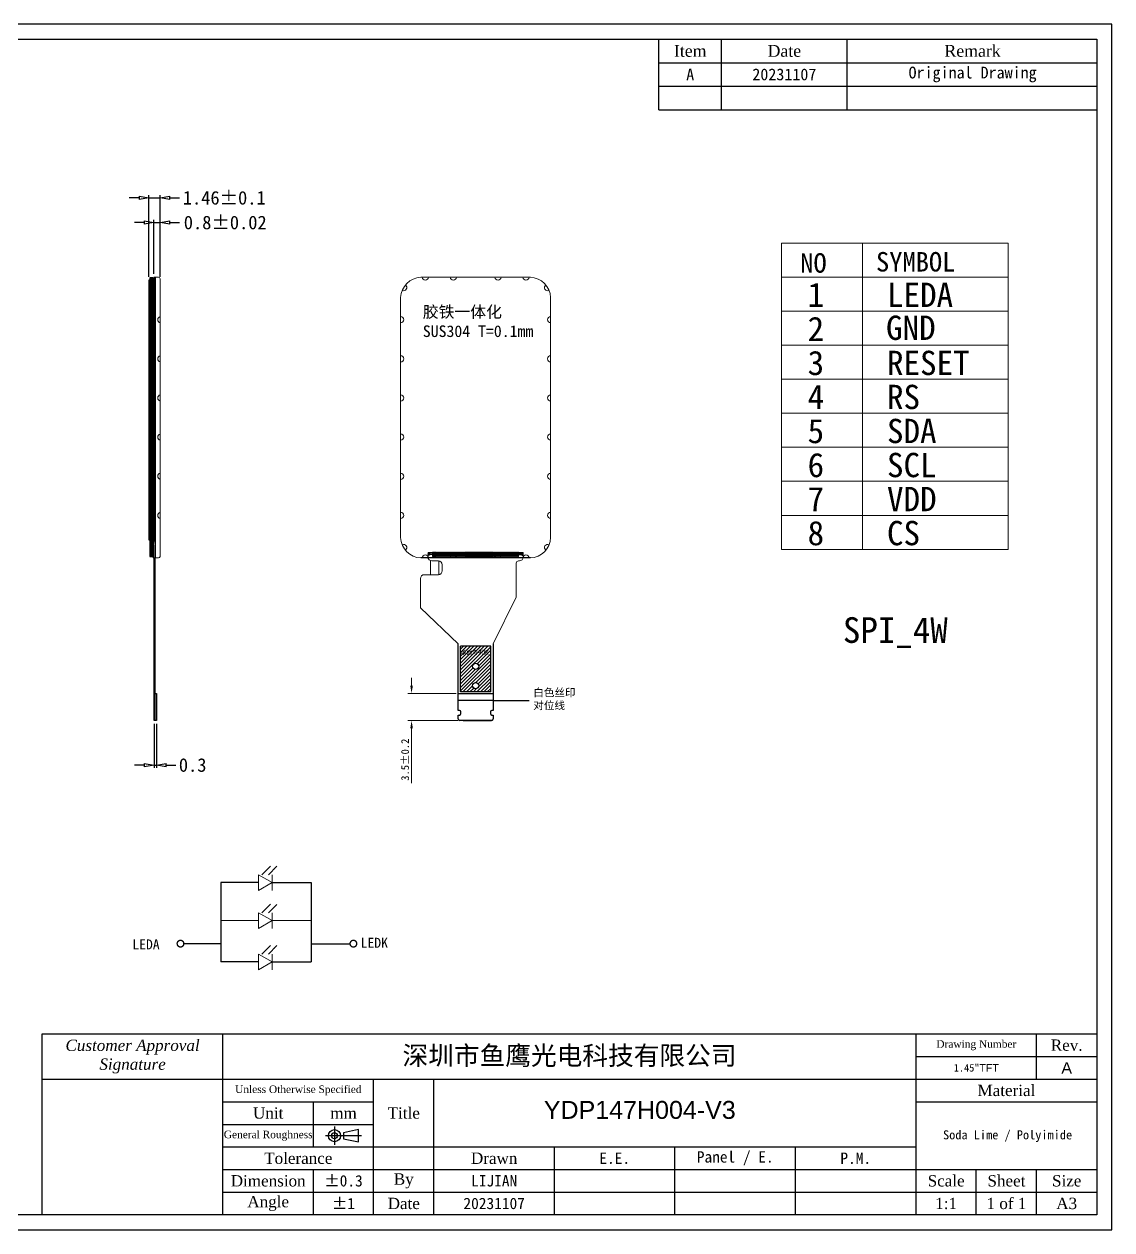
# Model space of a CAD drawing. Header units: millimetres. Extents: x 964 to 1529, y -57 to 99.
# Drawn here: x 1388 to 1528.6, y -57.2 to 98.6 of the extents above; entities that cross this region are included whole.
import ezdxf
from ezdxf.lldxf.tags import DXFTag

# ---------------------------------------------------------------- set-up
doc = ezdxf.new("R2010")
doc.units = ezdxf.units.MM
for name, color, linetype in [('BL', 2, 'Continuous'), ('DIM', 3, 'Continuous'), ('Dimension', 7, 'Continuous'), ('FPC', 30, 'Continuous'), ('Frame', 7, 'Continuous'), ('ITO', 3, 'Continuous'), ('LAYOUT.drawing', 1, 'Continuous'), ('lcd', 4, 'Continuous'), ('边框', 7, 'Continuous')]:
    doc.layers.add(name, color=color, linetype=linetype)
for name, color, linetype, lineweight in [('BLU', 2, 'Continuous', 5), ('CEN', 1, 'CENTER', 15), ('Title block', 7, 'Continuous', 9)]:
    doc.layers.add(name, color=color, linetype=linetype, lineweight=lineweight)
doc.styles.add('RD', font='', dxfattribs={"width": 0.8, "height": 1.8})
doc.styles.get("Standard").update_dxf_attribs({"font": 'SimSun.ttf'})
doc.styles.add('宋体', font='SimSun.ttf')
doc.styles.add('样式 4', font='SimSun.ttf')
doc.styles.get('RD').set_extended_font_data('PMingLiU')
tags = doc.linetypes.add('CENTER', pattern=[2, 1.25, -0.25, 0.25, -0.25]).pattern_tags.tags
tags[10:11] = [DXFTag(74, 4), DXFTag(75, 0), DXFTag(340, '0'), DXFTag(46, 0.0), DXFTag(50, 0.0), DXFTag(44, 0.0), DXFTag(45, 0.0)]
tags[8:9] = [DXFTag(74, 4), DXFTag(75, 0), DXFTag(340, '0'), DXFTag(46, 0.0), DXFTag(50, 0.0), DXFTag(44, 0.0), DXFTag(45, 0.0)]
tags[6:7] = [DXFTag(74, 4), DXFTag(75, 0), DXFTag(340, '0'), DXFTag(46, 0.0), DXFTag(50, 0.0), DXFTag(44, 0.0), DXFTag(45, 0.0)]
tags[4:5] = [DXFTag(74, 4), DXFTag(75, 0), DXFTag(340, '0'), DXFTag(46, 0.0), DXFTag(50, 0.0), DXFTag(44, 0.0), DXFTag(45, 0.0)]
doc.dimstyles.new('1206', dxfattribs={"dimtxt": 2.5, "dimasz": 1.8, "dimexe": 0.5, "dimexo": 0.625, "dimtad": 0, "dimzin": 9, "dimdsep": 46, "dimtxsty": 'Standard', "dimcen": 2.5, "dimazin": 0, "dimtfac": 1, "dimtmove": 0, "dimatfit": 3, "dimfxl": 1, "dimtolj": 1, "dimarcsym": 0})
doc.dimstyles.new('SH', dxfattribs={"dimscale": 1.4, "dimtxt": 2.5, "dimasz": 2.5, "dimexe": 1.25, "dimexo": 0.625, "dimtad": 0, "dimdec": 1, "dimzin": 0, "dimdsep": 46, "dimtxsty": 'RD', "dimcen": 2.5, "dimadec": 0, "dimazin": 0, "dimtfac": 0.6, "dimtdec": 4, "dimtmove": 0, "dimatfit": 3, "dimfxl": 1, "dimtolj": 1, "dimarcsym": 0})
doc.dimstyles.new('标准', dxfattribs={"dimtxt": 1.8, "dimasz": 1.5, "dimexe": 0.5, "dimexo": 0.4, "dimgap": 0.1, "dimtad": 1, "dimzin": 1, "dimdsep": 46, "dimtxsty": '宋体', "dimblk": 'CLOSEDBLANK', "dimcen": 0.09, "dimclrd": 96, "dimclre": 96, "dimclrt": 3, "dimadec": 0, "dimazin": 0, "dimtfac": 1, "dimtofl": 0, "dimtmove": 0, "dimatfit": 1, "dimldrblk": 'CLOSEDBLANK', "dimfxl": 1, "dimtolj": 1, "dimlwd": 0, "dimlwe": 0, "dimarcsym": 0})

# ---------------------------------------------------------------- blocks, each defined once
blk = doc.blocks.new('_ClosedBlank')
at = {"color": 0, "linetype": 'ByBlock', "lineweight": -2}
for p, q in [((-1, 0.17), (0, 0)), ((-1, 0.17), (-1, -0.17)), ((0, 0), (-1, -0.17))]:
    blk.add_line(p, q, dxfattribs=at)
blk = doc.blocks.new('*D85')
at = {"layer": 'Defpoints', "color": 0, "ltscale": 3, "transparency": 16777216}
for p in [(1405.56, 72.93), (1404.76, 65.88), (1405.56, 65.68)]:
    blk.add_point(p, dxfattribs=at)
at = {"layer": 'DIM', "lineweight": -2, "ltscale": 3, "transparency": 16777216}
for p, q in [((1404.76, 66.32), (1404.76, 73.28)), ((1405.56, 66.12), (1405.56, 73.28)), ((1403.5, 72.93), (1402.24, 72.93)), ((1404.76, 72.93), (1405.56, 72.93)), ((1406.82, 72.93), (1408.08, 72.93))]:
    blk.add_line(p, q, dxfattribs=at)
at = {"layer": 'DIM', "lineweight": -2, "ltscale": 3, "transparency": 16777216, "xscale": 1.26, "yscale": 1.26, "zscale": 1.26}
blk.add_blockref('_ClosedBlank', (1404.76, 72.93), dxfattribs=at)
at = {"layer": 'DIM', "lineweight": -2, "ltscale": 3, "transparency": 16777216, "xscale": 1.26, "yscale": 1.26, "zscale": 1.26, "rotation": 180}
blk.add_blockref('_ClosedBlank', (1405.56, 72.93), dxfattribs=at)
at = {"layer": 'DIM', "ltscale": 3, "transparency": 16777216, "insert": (1413.98, 72.93), "char_height": 1.75, "attachment_point": 5}
blk.add_mtext('\\A1;0.8%%p0.02', dxfattribs=at)
blk = doc.blocks.new('*D91')
at = {"layer": 'Defpoints', "color": 0, "ltscale": 3, "transparency": 16777216}
for p in [(1404.78, 8.6), (1405.08, 8.6), (1405.08, 2.84)]:
    blk.add_point(p, dxfattribs=at)
at = {"layer": 'DIM', "lineweight": -2, "ltscale": 3, "transparency": 16777216}
for p, q in [((1404.78, 8.16), (1404.78, 2.49)), ((1405.08, 8.16), (1405.08, 2.49)), ((1403.52, 2.84), (1402.26, 2.84)), ((1404.78, 2.84), (1405.08, 2.84)), ((1406.34, 2.84), (1407.6, 2.84))]:
    blk.add_line(p, q, dxfattribs=at)
at = {"layer": 'DIM', "lineweight": -2, "ltscale": 3, "transparency": 16777216, "xscale": 1.26, "yscale": 1.26, "zscale": 1.26}
blk.add_blockref('_ClosedBlank', (1404.78, 2.84), dxfattribs=at)
at = {"layer": 'DIM', "lineweight": -2, "ltscale": 3, "transparency": 16777216, "xscale": 1.26, "yscale": 1.26, "zscale": 1.26, "rotation": 180}
blk.add_blockref('_ClosedBlank', (1405.08, 2.84), dxfattribs=at)
at = {"layer": 'DIM', "ltscale": 3, "transparency": 16777216, "insert": (1409.77, 2.84), "char_height": 1.75, "attachment_point": 5}
blk.add_mtext('\\A1;0.3', dxfattribs=at)
blk = doc.blocks.new('*D92')
at = {"layer": 'Defpoints', "color": 0, "ltscale": 3, "transparency": 16777216}
for p in [(1405.56, 76.12), (1404.1, 65.48), (1405.56, 65.48)]:
    blk.add_point(p, dxfattribs=at)
at = {"layer": 'DIM', "lineweight": -2, "ltscale": 3, "transparency": 16777216}
for p, q in [((1404.1, 65.92), (1404.1, 76.47)), ((1405.56, 65.92), (1405.56, 76.47)), ((1402.84, 76.12), (1401.58, 76.12)), ((1404.1, 76.12), (1405.56, 76.12)), ((1406.82, 76.12), (1408.08, 76.12))]:
    blk.add_line(p, q, dxfattribs=at)
at = {"layer": 'DIM', "lineweight": -2, "ltscale": 3, "transparency": 16777216, "xscale": 1.26, "yscale": 1.26, "zscale": 1.26}
blk.add_blockref('_ClosedBlank', (1404.1, 76.12), dxfattribs=at)
at = {"layer": 'DIM', "lineweight": -2, "ltscale": 3, "transparency": 16777216, "xscale": 1.26, "yscale": 1.26, "zscale": 1.26, "rotation": 180}
blk.add_blockref('_ClosedBlank', (1405.56, 76.12), dxfattribs=at)
at = {"layer": 'DIM', "ltscale": 3, "transparency": 16777216, "insert": (1413.85, 76.12), "char_height": 1.75, "attachment_point": 5}
blk.add_mtext('\\A1;1.46%%P0.1', dxfattribs=at)
blk = doc.blocks.new('*D100')
at = {"color": 7, "lineweight": 0, "transparency": 16777216}
for p, q in [((1438.06, 13.1), (1438.06, 14.1)), ((1443.84, 12.1), (1437.56, 12.1)), ((1444.04, 8.6), (1437.56, 8.6)), ((1438.06, 7.6), (1438.06, 0.49))]:
    blk.add_line(p, q, dxfattribs=at)
at = {"color": 7, "transparency": 16777216}
for points in [[(1437.9, 13.1), (1438.23, 13.1), (1438.06, 12.1)], [(1437.9, 7.6), (1438.23, 7.6), (1438.06, 8.6)]]:
    blk.add_solid(points, dxfattribs=at)
at = {"layer": 'Defpoints', "color": 0, "transparency": 16777216}
for p in [(1444.24, 12.1), (1438.06, 8.6), (1444.44, 8.6)]:
    blk.add_point(p, dxfattribs=at)
at = {"color": 7, "transparency": 16777216, "insert": (1437.23, 3.54), "char_height": 1, "attachment_point": 5, "rotation": 90, "style": '宋体'}
blk.add_mtext('\\A1;3.5%%P0.2', dxfattribs=at)

msp = doc.modelspace()

# ---------------------------------------------------------------- hatches: boundary and pattern name
h = msp.add_hatch()
h.set_pattern_fill('ANSI31', color=256, scale=0.1, style=0)
h.set_pattern_definition([(45, (1444.25752, 12.3024), (-0.224506, 0.224506), [])])
edge = h.paths.add_edge_path(flags=16)
edge.add_arc((1446.34425, 15.60236), 0.4, 0, 360)
edge = h.paths.add_edge_path(flags=16)
edge.add_arc((1446.34425, 13.10236), 0.4, 0, 360)
edge = h.paths.add_edge_path()
edge.add_line((1448.29424, 18.20019), (1444.39424, 18.20019))
edge.add_line((1444.39424, 12.30239), (1444.39424, 18.20019))
edge.add_line((1448.59425, 12.30239), (1444.39424, 12.30239))
edge.add_line((1448.29424, 12.30239), (1448.29424, 18.20019))
h.paths.add_polyline_path([(1444.25752, 16.89289), (1448.33502, 16.89289), (1448.33502, 17.92539), (1444.25752, 17.92539)], flags=9)

# ---------------------------------------------------------------- linework, layer by layer
at = {"color": 5, "linetype": 'Continuous'}
for p, q in [((1404.76245, 65.88436), (1404.76245, 31.81247)), ((1404.76245, 65.88436), (1404.82245, 65.88436)), ((1404.71208, 31.29762), (1404.76245, 31.81247)), ((1404.71245, 31.30236), (1404.71245, 29.60236)), ((1404.77245, 29.60236), (1404.71245, 29.60236))]:
    msp.add_line(p, q, dxfattribs=at)
at = {"linetype": 'Continuous'}
for p, q in [((1404.82245, 65.88436), (1404.82245, 31.8077)), ((1404.82245, 65.88436), (1404.97245, 65.88436)), ((1404.77245, 31.2952), (1404.82245, 31.8077)), ((1404.77245, 31.2952), (1404.77245, 29.60236)), ((1404.77245, 29.60236), (1404.97245, 29.60236))]:
    msp.add_line(p, q, dxfattribs=at)
at = {"color": 6, "linetype": 'Continuous'}
for p, q in [((1404.68245, 31.30236), (1404.73045, 31.80236)), ((1404.68245, 31.30236), (1404.68245, 29.60236)), ((1404.73045, 31.80236), (1404.76084, 31.80236)), ((1404.71245, 29.60236), (1404.68245, 29.60236))]:
    msp.add_line(p, q, dxfattribs=at)
for p, q in [((1404.7795, 8.60236), (1404.7795, 29.60236)), ((1404.9095, 8.60236), (1404.9095, 29.60236)), ((1448.59425, 11.20236), (1453.2406, 11.20236)), ((1444.44425, 9.50236), (1444.44425, 9.70236)), ((1405.0795, 8.60236), (1404.7795, 8.60236))]:
    msp.add_line(p, q)
at = {"color": 30}
for p, q in [((1448.29424, 18.20019), (1444.39424, 18.20019)), ((1444.44425, 9.50236), (1444.44425, 9.70236)), ((1448.24425, 9.70236), (1448.24425, 9.50236))]:
    msp.add_line(p, q, dxfattribs=at)
for points in [[(1404.23245, 65.48436), (1404.10245, 65.48436), (1404.10245, 31.93236), (1404.23245, 31.93236)], [(1404.23245, 29.80236), (1404.63245, 29.80236), (1404.63245, 65.78436), (1404.23245, 65.78436)], [(1404.23245, 31.63236), (1404.43245, 31.63236), (1404.43245, 65.78436), (1404.23245, 65.78436)], [(1404.43245, 65.78436), (1404.63245, 65.78436), (1404.63245, 29.80236), (1404.43245, 29.80236)], [(1404.76245, 65.48436), (1404.63245, 65.48436), (1404.63245, 31.93236), (1404.76245, 31.93236)], [(1404.9095, 12.10236), (1405.0795, 12.10236), (1405.0795, 8.60236), (1404.9095, 8.60236)]]:
    msp.add_lwpolyline(points, close=True)
at = {"linetype": 'Continuous'}
for points in [[(1440.85174, 30.30036), (1440.78674, 30.30036), (1440.78674, 29.80236), (1440.85174, 29.80236)], [(1440.98174, 30.30036), (1440.91674, 30.30036), (1440.91674, 29.80236), (1440.98174, 29.80236)], [(1441.11174, 30.30036), (1441.04674, 30.30036), (1441.04674, 29.80236), (1441.11174, 29.80236)], [(1441.24174, 30.30036), (1441.17674, 30.30036), (1441.17674, 29.80236), (1441.24174, 29.80236)], [(1441.37174, 30.30036), (1441.30674, 30.30036), (1441.30674, 29.80236), (1441.37174, 29.80236)], [(1441.50174, 30.30036), (1441.43674, 30.30036), (1441.43674, 29.80236), (1441.50174, 29.80236)], [(1441.63174, 30.30036), (1441.56674, 30.30036), (1441.56674, 29.80236), (1441.63174, 29.80236)], [(1441.76174, 30.30036), (1441.69674, 30.30036), (1441.69674, 29.80236), (1441.76174, 29.80236)], [(1441.89174, 30.30036), (1441.82674, 30.30036), (1441.82674, 29.80236), (1441.89174, 29.80236)], [(1442.02174, 30.30036), (1441.95674, 30.30036), (1441.95674, 29.80236), (1442.02174, 29.80236)], [(1442.15174, 30.30036), (1442.08674, 30.30036), (1442.08674, 29.80236), (1442.15174, 29.80236)], [(1442.28174, 30.30036), (1442.21674, 30.30036), (1442.21674, 29.80236), (1442.28174, 29.80236)], [(1442.41174, 30.30036), (1442.34674, 30.30036), (1442.34674, 29.80236), (1442.41174, 29.80236)], [(1442.54174, 30.30036), (1442.47674, 30.30036), (1442.47674, 29.80236), (1442.54174, 29.80236)], [(1442.67174, 30.30036), (1442.60674, 30.30036), (1442.60674, 29.80236), (1442.67174, 29.80236)], [(1442.80174, 30.30036), (1442.73674, 30.30036), (1442.73674, 29.80236), (1442.80174, 29.80236)], [(1442.93174, 30.30036), (1442.86674, 30.30036), (1442.86674, 29.80236), (1442.93174, 29.80236)], [(1443.06174, 30.30036), (1442.99674, 30.30036), (1442.99674, 29.80236), (1443.06174, 29.80236)], [(1443.19174, 30.30036), (1443.12674, 30.30036), (1443.12674, 29.80236), (1443.19174, 29.80236)], [(1443.32174, 30.30036), (1443.25674, 30.30036), (1443.25674, 29.80236), (1443.32174, 29.80236)], [(1443.45174, 30.30036), (1443.38674, 30.30036), (1443.38674, 29.80236), (1443.45174, 29.80236)], [(1443.58174, 30.30036), (1443.51674, 30.30036), (1443.51674, 29.80236), (1443.58174, 29.80236)], [(1443.71174, 30.30036), (1443.64674, 30.30036), (1443.64674, 29.80236), (1443.71174, 29.80236)], [(1443.84174, 30.30036), (1443.77674, 30.30036), (1443.77674, 29.80236), (1443.84174, 29.80236)], [(1443.97174, 30.30036), (1443.90674, 30.30036), (1443.90674, 29.80236), (1443.97174, 29.80236)], [(1444.10174, 30.30036), (1444.03674, 30.30036), (1444.03674, 29.80236), (1444.10174, 29.80236)], [(1444.23174, 30.30036), (1444.16674, 30.30036), (1444.16674, 29.80236), (1444.23174, 29.80236)], [(1444.36174, 30.30036), (1444.29674, 30.30036), (1444.29674, 29.80236), (1444.36174, 29.80236)], [(1444.49174, 30.30036), (1444.42674, 30.30036), (1444.42674, 29.80236), (1444.49174, 29.80236)], [(1444.62174, 30.30036), (1444.55674, 30.30036), (1444.55674, 29.80236), (1444.62174, 29.80236)], [(1444.75174, 30.30036), (1444.68674, 30.30036), (1444.68674, 29.80236), (1444.75174, 29.80236)], [(1444.88174, 30.30036), (1444.81674, 30.30036), (1444.81674, 29.80236), (1444.88174, 29.80236)], [(1445.01174, 30.30036), (1444.94674, 30.30036), (1444.94674, 29.80236), (1445.01174, 29.80236)], [(1445.14174, 30.30036), (1445.07674, 30.30036), (1445.07674, 29.80236), (1445.14174, 29.80236)], [(1445.27174, 30.30036), (1445.20674, 30.30036), (1445.20674, 29.80236), (1445.27174, 29.80236)], [(1445.40174, 30.30036), (1445.33674, 30.30036), (1445.33674, 29.80236), (1445.40174, 29.80236)], [(1445.53174, 30.30036), (1445.46674, 30.30036), (1445.46674, 29.80236), (1445.53174, 29.80236)], [(1445.66174, 30.30036), (1445.59674, 30.30036), (1445.59674, 29.80236), (1445.66174, 29.80236)], [(1445.79174, 30.30036), (1445.72674, 30.30036), (1445.72674, 29.80236), (1445.79174, 29.80236)], [(1445.92174, 30.30036), (1445.85674, 30.30036), (1445.85674, 29.80236), (1445.92174, 29.80236)], [(1446.05174, 30.30036), (1445.98674, 30.30036), (1445.98674, 29.80236), (1446.05174, 29.80236)], [(1446.18174, 30.30036), (1446.11674, 30.30036), (1446.11674, 29.80236), (1446.18174, 29.80236)], [(1446.31174, 30.30036), (1446.24674, 30.30036), (1446.24674, 29.80236), (1446.31174, 29.80236)], [(1446.44174, 30.30036), (1446.37674, 30.30036), (1446.37674, 29.80236), (1446.44174, 29.80236)], [(1446.57174, 30.30036), (1446.50674, 30.30036), (1446.50674, 29.80236), (1446.57174, 29.80236)], [(1446.70174, 30.30036), (1446.63674, 30.30036), (1446.63674, 29.80236), (1446.70174, 29.80236)], [(1446.83174, 30.30036), (1446.76674, 30.30036), (1446.76674, 29.80236), (1446.83174, 29.80236)], [(1446.96174, 30.30036), (1446.89674, 30.30036), (1446.89674, 29.80236), (1446.96174, 29.80236)], [(1447.09174, 30.30036), (1447.02674, 30.30036), (1447.02674, 29.80236), (1447.09174, 29.80236)], [(1447.22174, 30.30036), (1447.15674, 30.30036), (1447.15674, 29.80236), (1447.22174, 29.80236)], [(1447.35174, 30.30036), (1447.28674, 30.30036), (1447.28674, 29.80236), (1447.35174, 29.80236)], [(1447.48174, 30.30036), (1447.41674, 30.30036), (1447.41674, 29.80236), (1447.48174, 29.80236)], [(1447.61174, 30.30036), (1447.54674, 30.30036), (1447.54674, 29.80236), (1447.61174, 29.80236)], [(1447.74174, 30.30036), (1447.67674, 30.30036), (1447.67674, 29.80236), (1447.74174, 29.80236)], [(1447.87174, 30.30036), (1447.80674, 30.30036), (1447.80674, 29.80236), (1447.87174, 29.80236)], [(1448.00174, 30.30036), (1447.93674, 30.30036), (1447.93674, 29.80236), (1448.00174, 29.80236)], [(1448.13174, 30.30036), (1448.06674, 30.30036), (1448.06674, 29.80236), (1448.13174, 29.80236)], [(1448.26174, 30.30036), (1448.19674, 30.30036), (1448.19674, 29.80236), (1448.26174, 29.80236)], [(1448.39174, 30.30036), (1448.32674, 30.30036), (1448.32674, 29.80236), (1448.39174, 29.80236)], [(1448.52174, 30.30036), (1448.45674, 30.30036), (1448.45674, 29.80236), (1448.52174, 29.80236)], [(1448.65174, 30.30036), (1448.58674, 30.30036), (1448.58674, 29.80236), (1448.65174, 29.80236)], [(1448.78174, 30.30036), (1448.71674, 30.30036), (1448.71674, 29.80236), (1448.78174, 29.80236)], [(1448.91174, 30.30036), (1448.84674, 30.30036), (1448.84674, 29.80236), (1448.91174, 29.80236)], [(1449.04174, 30.30036), (1448.97674, 30.30036), (1448.97674, 29.80236), (1449.04174, 29.80236)], [(1449.17174, 30.30036), (1449.10674, 30.30036), (1449.10674, 29.80236), (1449.17174, 29.80236)], [(1449.30174, 30.30036), (1449.23674, 30.30036), (1449.23674, 29.80236), (1449.30174, 29.80236)], [(1449.43174, 30.30036), (1449.36674, 30.30036), (1449.36674, 29.80236), (1449.43174, 29.80236)], [(1449.56174, 30.30036), (1449.49674, 30.30036), (1449.49674, 29.80236), (1449.56174, 29.80236)], [(1449.69174, 30.30036), (1449.62674, 30.30036), (1449.62674, 29.80236), (1449.69174, 29.80236)], [(1449.82174, 30.30036), (1449.75674, 30.30036), (1449.75674, 29.80236), (1449.82174, 29.80236)], [(1449.95174, 30.30036), (1449.88674, 30.30036), (1449.88674, 29.80236), (1449.95174, 29.80236)], [(1450.08174, 30.30036), (1450.01674, 30.30036), (1450.01674, 29.80236), (1450.08174, 29.80236)], [(1450.21174, 30.30036), (1450.14674, 30.30036), (1450.14674, 29.80236), (1450.21174, 29.80236)], [(1450.34174, 30.30036), (1450.27674, 30.30036), (1450.27674, 29.80236), (1450.34174, 29.80236)], [(1450.47174, 30.30036), (1450.40674, 30.30036), (1450.40674, 29.80236), (1450.47174, 29.80236)], [(1450.60174, 30.30036), (1450.53674, 30.30036), (1450.53674, 29.80236), (1450.60174, 29.80236)], [(1450.73174, 30.30036), (1450.66674, 30.30036), (1450.66674, 29.80236), (1450.73174, 29.80236)], [(1450.86174, 30.30036), (1450.79674, 30.30036), (1450.79674, 29.80236), (1450.86174, 29.80236)], [(1450.99174, 30.30036), (1450.92674, 30.30036), (1450.92674, 29.80236), (1450.99174, 29.80236)], [(1451.12174, 30.30036), (1451.05674, 30.30036), (1451.05674, 29.80236), (1451.12174, 29.80236)], [(1451.25174, 30.30036), (1451.18674, 30.30036), (1451.18674, 29.80236), (1451.25174, 29.80236)], [(1451.38174, 30.30036), (1451.31674, 30.30036), (1451.31674, 29.80236), (1451.38174, 29.80236)], [(1451.51174, 30.30036), (1451.44674, 30.30036), (1451.44674, 29.80236), (1451.51174, 29.80236)], [(1451.64174, 30.30036), (1451.57674, 30.30036), (1451.57674, 29.80236), (1451.64174, 29.80236)], [(1451.77174, 30.30036), (1451.70674, 30.30036), (1451.70674, 29.80236), (1451.77174, 29.80236)], [(1451.90174, 30.30036), (1451.83674, 30.30036), (1451.83674, 29.80236), (1451.90174, 29.80236)]]:
    msp.add_lwpolyline(points, close=True, dxfattribs=at)
at = {"const_width": 0.2}
msp.add_lwpolyline([(1444.09425, 11.20236), (1448.59425, 11.20236)], dxfattribs=at)
at = {"color": 2}
msp.add_lwpolyline([(1448.44425, 9.30236), (1448.59425, 9.30236), (1448.59425, 8.80236, -0.414213562), (1448.39425, 8.60236), (1444.29425, 8.60236, -0.414213562), (1444.09425, 8.80236), (1444.09425, 9.30236), (1444.24425, 9.30236, 0.414213562), (1444.44425, 9.50236), (1444.44425, 9.70236, 0.414213562), (1444.24425, 9.90236), (1444.09425, 9.90236), (1444.09425, 12.10236), (1448.59425, 12.10236), (1448.59425, 9.90236), (1448.44425, 9.90236, 0.414213562), (1448.24425, 9.70236), (1448.24425, 9.50236, 0.414213562)], format="xyb", close=True, dxfattribs=at)
at = {"layer": 'BL', "color": 6, "linetype": 'Continuous', "lineweight": 5}
for p, q in [((1404.97245, 65.88436), (1405.36245, 65.88436)), ((1404.97245, 65.88436), (1404.97245, 29.60236)), ((1405.56245, 65.68436), (1405.56245, 29.80236)), ((1439.27648, 65.88436), (1453.412, 65.88436)), ((1436.64964, 32.2292), (1436.64964, 63.25752)), ((1456.03884, 63.25752), (1456.03884, 32.2292)), ((1404.97245, 29.60236), (1405.36245, 29.60236)), ((1453.412, 29.60236), (1439.27648, 29.60236))]:
    msp.add_line(p, q, dxfattribs=at)
for centre, radius, start, end in [((1405.36245, 65.68436), 0.2, 0, 90), ((1439.43806, 63.09594), 2.7931, 93.3163825, 176.6836175), ((1439.84694, 65.88436), 0.4, 180, 0), ((1443.44924, 65.88436), 0.4, 180, 0), ((1449.23924, 65.88436), 0.4, 180, 0), ((1452.84155, 65.88436), 0.4, 180, 0), ((1453.25042, 63.09594), 2.7931, 3.3163825, 86.6836175), ((1437.04191, 64.53115), 0.4, 243.1861033, 54.9737385), ((1455.64658, 64.53115), 0.4, 125.0262615, 296.8138967), ((1405.67912, 60.38536), 0.41667, 106.2602047, 253.7397953), ((1436.64964, 60.38536), 0.4, 270, 90), ((1456.03884, 60.38536), 0.4, 90, 270), ((1405.67912, 55.32856), 0.41667, 106.2602047, 253.7397953), ((1436.64964, 55.32856), 0.4, 270, 90), ((1456.03884, 55.32856), 0.4, 90, 270), ((1405.67912, 50.27176), 0.41667, 106.2602047, 253.7397953), ((1436.64964, 50.27176), 0.4, 270, 90), ((1456.03884, 50.27176), 0.4, 90, 270), ((1405.67912, 45.21496), 0.41667, 106.2602047, 253.7397953), ((1436.64964, 45.21496), 0.4, 270, 90), ((1456.03884, 45.21496), 0.4, 90, 270), ((1405.67912, 40.15816), 0.41667, 106.2602047, 253.7397953), ((1436.64964, 40.15816), 0.4, 270, 90), ((1456.03884, 40.15816), 0.4, 90, 270), ((1405.67912, 35.10136), 0.41667, 106.2602047, 253.7397953), ((1436.64964, 35.10136), 0.4, 270, 90), ((1456.03884, 35.10136), 0.4, 90, 270), ((1439.43806, 32.39078), 2.7931, 183.3163825, 266.6836175), ((1437.04191, 30.95557), 0.4, 305.0262615, 116.8138967), ((1453.25042, 32.39078), 2.7931, 273.3163825, 356.6836175), ((1455.64658, 30.95557), 0.4, 63.1861033, 234.9737385), ((1405.36245, 29.80236), 0.2, 270, 0), ((1439.84694, 29.60236), 0.4, 360, 180), ((1443.44924, 29.60236), 0.4, 0, 180), ((1449.23924, 29.60236), 0.4, 0, 180), ((1452.84155, 29.60236), 0.4, 360, 180)]:
    msp.add_arc(centre, radius, start, end, dxfattribs=at)
at = {"layer": 'BLU', "lineweight": 5}
for p, q in [((1452.50174, 30.30036), (1440.18674, 30.30036)), ((1440.18674, 29.72441), (1440.18674, 30.30036)), ((1452.50174, 29.72441), (1452.50174, 30.30036)), ((1440.50062, 27.51073), (1440.50062, 29.26034)), ((1440.50062, 27.51073), (1440.50062, 29.26034)), ((1440.68674, 29.22441), (1441.52173, 29.22441)), ((1440.68674, 29.22441), (1441.52173, 29.22441)), ((1441.60029, 27.51073), (1441.60029, 29.22441)), ((1441.60029, 27.51073), (1441.60029, 29.22441)), ((1442.02173, 28.72441), (1442.02173, 27.94355)), ((1451.59424, 24.52195), (1451.59424, 28.92441)), ((1451.59424, 24.52195), (1451.59424, 28.92441)), ((1452.00174, 29.22441), (1451.89424, 29.22441)), ((1452.00174, 29.22441), (1451.89424, 29.22441)), ((1439.20003, 23.1537), (1439.20003, 26.94355)), ((1441.52173, 27.44355), (1439.70003, 27.44355)), ((1441.52173, 27.44355), (1439.70003, 27.44355)), ((1448.59425, 18.50019), (1451.59424, 24.52195)), ((1444.09425, 18.50019), (1439.20003, 23.1537)), ((1444.09425, 9.90236), (1444.09425, 18.50019)), ((1448.59425, 18.50019), (1448.59425, 9.90236)), ((1444.24425, 9.90236), (1444.09425, 9.90236)), ((1444.44425, 9.50236), (1444.44425, 9.70236)), ((1448.24425, 9.70236), (1448.24425, 9.50236)), ((1448.59425, 9.90236), (1448.44425, 9.90236)), ((1444.09425, 8.80236), (1444.09425, 9.30236)), ((1444.09425, 9.30236), (1444.24425, 9.30236)), ((1444.74425, 8.60236), (1444.29425, 8.60236)), ((1444.74425, 8.60236), (1447.94425, 8.60236)), ((1448.39425, 8.60236), (1447.94425, 8.60236)), ((1448.44425, 9.30236), (1448.59425, 9.30236)), ((1448.59425, 9.30236), (1448.59425, 8.80236))]:
    msp.add_line(p, q, dxfattribs=at)
for centre in [(1446.34425, 15.60236), (1446.34425, 13.10236)]:
    msp.add_circle(centre, 0.4, dxfattribs=at)
for centre, radius, start, end in [((1440.68674, 29.72441), 0.5, 180, 270), ((1440.68674, 29.72441), 0.5, 180, 270), ((1452.00174, 29.72441), 0.5, 270, 360), ((1452.00174, 29.72441), 0.5, 270, 360), ((1441.52173, 28.72441), 0.5, 0, 90), ((1441.52173, 28.72441), 0.5, 0, 90), ((1451.89424, 28.92441), 0.3, 90, 180), ((1451.89424, 28.92441), 0.3, 90, 180), ((1439.70003, 26.94355), 0.5, 90, 180), ((1439.70003, 26.94355), 0.5, 90, 180), ((1440.00062, 27.51073), 0.5, 352.2782649, 360), ((1440.00062, 27.51073), 0.5, 352.2782649, 360), ((1441.52173, 27.94355), 0.5, 270, 360), ((1441.52173, 27.94355), 0.5, 270, 360), ((1442.21385, 27.69406), 0.64036, 196.6359561, 203.029291), ((1442.21385, 27.69406), 0.64036, 196.6359561, 203.029291), ((1444.24425, 9.70236), 0.2, 0, 90), ((1444.24425, 9.50236), 0.2, 270, 0), ((1448.44425, 9.70236), 0.2, 90, 180), ((1448.44425, 9.50236), 0.2, 180, 270), ((1444.29425, 8.80236), 0.2, 180, 270), ((1448.39425, 8.80236), 0.2, 270, 360)]:
    msp.add_arc(centre, radius, start, end, dxfattribs=at)
at = {"layer": 'CEN', "color": 3}
for p, q in [((1418.29125, -11.32564), (1418.29125, -13.34117)), ((1420.03676, -12.33341), (1418.29125, -11.32564)), ((1420.03676, -12.33341), (1418.29125, -13.34117)), ((1420.03676, -11.32564), (1420.03676, -13.34117)), ((1418.29125, -16.24225), (1418.29125, -18.25779)), ((1420.03676, -17.25002), (1418.29125, -16.24225)), ((1420.03676, -16.24225), (1420.03676, -18.25779)), ((1413.39797, -17.25002), (1418.29125, -17.25002)), ((1420.03676, -17.25002), (1418.29125, -18.25779)), ((1420.03676, -17.25002), (1425.0965, -17.25002)), ((1418.29125, -21.57473), (1418.29125, -23.59027)), ((1420.03676, -22.5825), (1418.29125, -21.57473)), ((1420.03676, -21.57473), (1420.03676, -23.59027)), ((1420.03676, -22.5825), (1418.29125, -23.59027))]:
    msp.add_line(p, q, dxfattribs=at)
at = {"layer": 'CEN', "color": 3, "const_width": 0.1728}
for points in [[(1408.62822, -20.2295, -1), (1407.76422, -20.2295, -1)], [(1430.97621, -20.2295, -1), (1430.11221, -20.2295, -1)]]:
    msp.add_lwpolyline(points, format="xyb", close=True, dxfattribs=at)
at = {"layer": 'FPC'}
for p, q in [((1444.09425, 12.10236), (1444.09425, 18.50019)), ((1444.39424, 12.30239), (1444.39424, 18.20019)), ((1448.29424, 12.30239), (1448.29424, 18.20019)), ((1448.59425, 18.50019), (1448.59425, 9.90236)), ((1444.24425, 9.90236), (1444.09425, 9.90236)), ((1444.24425, 9.90236), (1444.09425, 9.90236)), ((1448.59425, 9.90236), (1448.44425, 9.90236)), ((1448.59425, 9.90236), (1448.44425, 9.90236)), ((1444.74425, 8.60236), (1448.39425, 8.60236)), ((1444.74425, 8.60236), (1447.94425, 8.60236))]:
    msp.add_line(p, q, dxfattribs=at)
at = {"layer": 'FPC', "color": 7}
msp.add_line((1448.59425, 11.20236), (1444.09425, 11.20236), dxfattribs=at)
at = {"layer": 'FPC', "color": 30, "lineweight": 30}
msp.add_line((1448.29424, 12.30239), (1444.39424, 12.30239), dxfattribs=at)
at = {"layer": 'FPC', "color": 30}
for p, q in [((1444.09425, 8.80236), (1444.09425, 9.30236)), ((1444.09425, 9.30236), (1444.24425, 9.30236)), ((1444.74425, 8.60236), (1444.29425, 8.60236)), ((1448.44425, 9.30236), (1448.59425, 9.30236)), ((1448.59425, 9.30236), (1448.59425, 8.80236))]:
    msp.add_line(p, q, dxfattribs=at)
at = {"layer": 'FPC', "color": 2}
for p, q in [((1444.09425, 8.80236), (1444.09425, 9.30236)), ((1444.09425, 9.30236), (1444.24425, 9.30236)), ((1444.74425, 8.60236), (1444.29425, 8.60236)), ((1448.39425, 8.60236), (1447.94425, 8.60236)), ((1448.44425, 9.30236), (1448.59425, 9.30236)), ((1448.59425, 9.30236), (1448.59425, 8.80236))]:
    msp.add_line(p, q, dxfattribs=at)
at = {"layer": 'FPC'}
for centre in [(1446.34425, 15.60236), (1446.34425, 13.10236)]:
    msp.add_circle(centre, 0.4, dxfattribs=at)
for centre, start, end in [((1444.24425, 9.70236), 0, 90), ((1444.24425, 9.70236), 0, 90), ((1448.44425, 9.70236), 90, 180), ((1448.44425, 9.70236), 90, 180)]:
    msp.add_arc(centre, 0.2, start, end, dxfattribs=at)
at = {"layer": 'FPC', "color": 30}
for centre, start, end in [((1444.24425, 9.50236), 270, 0), ((1448.44425, 9.50236), 180, 270), ((1444.29425, 8.80236), 180, 270), ((1448.39425, 8.80236), 270, 360)]:
    msp.add_arc(centre, 0.2, start, end, dxfattribs=at)
at = {"layer": 'FPC', "color": 2}
for centre, start, end in [((1444.24425, 9.50236), 270, 0), ((1448.44425, 9.50236), 180, 270), ((1444.29425, 8.80236), 180, 270), ((1448.39425, 8.80236), 270, 360)]:
    msp.add_arc(centre, 0.2, start, end, dxfattribs=at)
at = {"layer": 'Frame', "color": 7}
for p, q in [((1470.0207, 87.50136), (1470.0207, 96.6252)), ((1478.13078, 87.50136), (1478.13078, 96.6252)), ((1494.35094, 87.50136), (1494.35094, 96.6252)), ((1470.0207, 93.58392), (1526.62786, 93.58392)), ((1470.0207, 90.54264), (1526.62786, 90.54264)), ((1470.0207, 90.54264), (1526.62786, 90.54264)), ((1470.0207, 87.50136), (1526.62786, 87.50136)), ((1390.32175, -31.892), (1526.62786, -31.892)), ((1390.32175, -55.25876), (1390.32175, -31.892)), ((1413.68851, -55.25876), (1413.68851, -31.892)), ((1503.2611, -55.25876), (1503.2611, -31.892)), ((1518.83894, -37.73369), (1518.83894, -31.892)), ((1503.2611, -34.81284), (1526.62786, -34.81284)), ((1390.32175, -37.73369), (1526.62786, -37.73369)), ((1433.16081, -55.25876), (1433.16081, -37.73369)), ((1440.94973, -55.25876), (1440.94973, -37.73369)), ((1413.68851, -40.65453), (1433.16081, -40.65453)), ((1425.37189, -46.49622), (1425.37189, -40.65453)), ((1503.2611, -40.65453), (1526.62786, -40.65453)), ((1413.68851, -43.57538), (1433.16081, -43.57538)), ((1413.68851, -46.49622), (1503.2611, -46.49622)), ((1456.52757, -55.25876), (1456.52757, -46.49622)), ((1472.10541, -55.25876), (1472.10541, -46.49622)), ((1487.68326, -55.25876), (1487.68326, -46.49622)), ((1413.68851, -49.41707), (1526.62786, -49.41707)), ((1425.37189, -55.25876), (1425.37189, -49.41707)), ((1511.05002, -55.25876), (1511.05002, -49.41707)), ((1518.83894, -55.25876), (1518.83894, -49.41707)), ((1413.68851, -52.33791), (1526.62786, -52.33791))]:
    msp.add_line(p, q, dxfattribs=at)
at = {"layer": 'Frame', "color": 7, "linetype": 'CENTER'}
for p, q in [((1431.60303, -45.0358), (1426.92967, -45.0358)), ((1428.09801, -43.86746), (1428.09801, -46.20414))]:
    msp.add_line(p, q, dxfattribs=at)
at = {"layer": 'Frame', "color": 7}
for points in [[(1528.57509, 98.57243), (1294.90747, 98.57243), (1294.90747, -57.20599), (1528.57509, -57.20599)], [(1526.62786, -55.25876), (1296.8547, -55.25876), (1296.8547, 96.6252), (1526.62786, 96.6252)], [(1431.21358, -45.81469), (1431.21358, -44.25691), (1429.26635, -44.64636), (1429.26635, -45.42525)]]:
    msp.add_lwpolyline(points, close=True, dxfattribs=at)
for radius in [0.77889, 0.38945]:
    msp.add_circle((1428.09801, -45.0358), radius, dxfattribs=at)
at = {"layer": 'ITO'}
for points in [[(1440.18674, 30.15036), (1440.78674, 30.15036), (1440.78674, 30.05036), (1440.18674, 30.05036)], [(1440.28674, 30.25036), (1440.38674, 30.25036), (1440.38674, 29.95036), (1440.28674, 29.95036)], [(1440.85174, 30.30036), (1440.78674, 30.30036), (1440.78674, 29.90036), (1440.85174, 29.90036)], [(1440.98174, 30.30036), (1440.91674, 30.30036), (1440.91674, 29.90036), (1440.98174, 29.90036)], [(1441.11174, 30.30036), (1441.04674, 30.30036), (1441.04674, 29.90036), (1441.11174, 29.90036)], [(1441.24174, 30.30036), (1441.17674, 30.30036), (1441.17674, 29.90036), (1441.24174, 29.90036)], [(1441.37174, 30.30036), (1441.30674, 30.30036), (1441.30674, 29.90036), (1441.37174, 29.90036)], [(1441.50174, 30.30036), (1441.43674, 30.30036), (1441.43674, 29.90036), (1441.50174, 29.90036)], [(1441.63174, 30.30036), (1441.56674, 30.30036), (1441.56674, 29.90036), (1441.63174, 29.90036)], [(1441.76174, 30.30036), (1441.69674, 30.30036), (1441.69674, 29.90036), (1441.76174, 29.90036)], [(1441.89174, 30.30036), (1441.82674, 30.30036), (1441.82674, 29.90036), (1441.89174, 29.90036)], [(1442.02174, 30.30036), (1441.95674, 30.30036), (1441.95674, 29.90036), (1442.02174, 29.90036)], [(1442.15174, 30.30036), (1442.08674, 30.30036), (1442.08674, 29.90036), (1442.15174, 29.90036)], [(1442.28174, 30.30036), (1442.21674, 30.30036), (1442.21674, 29.90036), (1442.28174, 29.90036)], [(1442.41174, 30.30036), (1442.34674, 30.30036), (1442.34674, 29.90036), (1442.41174, 29.90036)], [(1442.54174, 30.30036), (1442.47674, 30.30036), (1442.47674, 29.90036), (1442.54174, 29.90036)], [(1442.67174, 30.30036), (1442.60674, 30.30036), (1442.60674, 29.90036), (1442.67174, 29.90036)], [(1442.80174, 30.30036), (1442.73674, 30.30036), (1442.73674, 29.90036), (1442.80174, 29.90036)], [(1442.93174, 30.30036), (1442.86674, 30.30036), (1442.86674, 29.90036), (1442.93174, 29.90036)], [(1443.06174, 30.30036), (1442.99674, 30.30036), (1442.99674, 29.90036), (1443.06174, 29.90036)], [(1443.19174, 30.30036), (1443.12674, 30.30036), (1443.12674, 29.90036), (1443.19174, 29.90036)], [(1443.32174, 30.30036), (1443.25674, 30.30036), (1443.25674, 29.90036), (1443.32174, 29.90036)], [(1443.45174, 30.30036), (1443.38674, 30.30036), (1443.38674, 29.90036), (1443.45174, 29.90036)], [(1443.58174, 30.30036), (1443.51674, 30.30036), (1443.51674, 29.90036), (1443.58174, 29.90036)], [(1443.71174, 30.30036), (1443.64674, 30.30036), (1443.64674, 29.90036), (1443.71174, 29.90036)], [(1443.84174, 30.30036), (1443.77674, 30.30036), (1443.77674, 29.90036), (1443.84174, 29.90036)], [(1443.97174, 30.30036), (1443.90674, 30.30036), (1443.90674, 29.90036), (1443.97174, 29.90036)], [(1444.10174, 30.30036), (1444.03674, 30.30036), (1444.03674, 29.90036), (1444.10174, 29.90036)], [(1444.23174, 30.30036), (1444.16674, 30.30036), (1444.16674, 29.90036), (1444.23174, 29.90036)], [(1444.36174, 30.30036), (1444.29674, 30.30036), (1444.29674, 29.90036), (1444.36174, 29.90036)], [(1444.49174, 30.30036), (1444.42674, 30.30036), (1444.42674, 29.90036), (1444.49174, 29.90036)], [(1444.62174, 30.30036), (1444.55674, 30.30036), (1444.55674, 29.90036), (1444.62174, 29.90036)], [(1444.75174, 30.30036), (1444.68674, 30.30036), (1444.68674, 29.90036), (1444.75174, 29.90036)], [(1444.88174, 30.30036), (1444.81674, 30.30036), (1444.81674, 29.90036), (1444.88174, 29.90036)], [(1445.01174, 30.30036), (1444.94674, 30.30036), (1444.94674, 29.90036), (1445.01174, 29.90036)], [(1445.14174, 30.30036), (1445.07674, 30.30036), (1445.07674, 29.90036), (1445.14174, 29.90036)], [(1445.27174, 30.30036), (1445.20674, 30.30036), (1445.20674, 29.90036), (1445.27174, 29.90036)], [(1445.40174, 30.30036), (1445.33674, 30.30036), (1445.33674, 29.90036), (1445.40174, 29.90036)], [(1445.53174, 30.30036), (1445.46674, 30.30036), (1445.46674, 29.90036), (1445.53174, 29.90036)], [(1445.66174, 30.30036), (1445.59674, 30.30036), (1445.59674, 29.90036), (1445.66174, 29.90036)], [(1445.79174, 30.30036), (1445.72674, 30.30036), (1445.72674, 29.90036), (1445.79174, 29.90036)], [(1445.92174, 30.30036), (1445.85674, 30.30036), (1445.85674, 29.90036), (1445.92174, 29.90036)], [(1446.05174, 30.30036), (1445.98674, 30.30036), (1445.98674, 29.90036), (1446.05174, 29.90036)], [(1446.18174, 30.30036), (1446.11674, 30.30036), (1446.11674, 29.90036), (1446.18174, 29.90036)], [(1446.31174, 30.30036), (1446.24674, 30.30036), (1446.24674, 29.90036), (1446.31174, 29.90036)], [(1446.44174, 30.30036), (1446.37674, 30.30036), (1446.37674, 29.90036), (1446.44174, 29.90036)], [(1446.57174, 30.30036), (1446.50674, 30.30036), (1446.50674, 29.90036), (1446.57174, 29.90036)], [(1446.70174, 30.30036), (1446.63674, 30.30036), (1446.63674, 29.90036), (1446.70174, 29.90036)], [(1446.83174, 30.30036), (1446.76674, 30.30036), (1446.76674, 29.90036), (1446.83174, 29.90036)], [(1446.96174, 30.30036), (1446.89674, 30.30036), (1446.89674, 29.90036), (1446.96174, 29.90036)], [(1447.09174, 30.30036), (1447.02674, 30.30036), (1447.02674, 29.90036), (1447.09174, 29.90036)], [(1447.22174, 30.30036), (1447.15674, 30.30036), (1447.15674, 29.90036), (1447.22174, 29.90036)], [(1447.35174, 30.30036), (1447.28674, 30.30036), (1447.28674, 29.90036), (1447.35174, 29.90036)], [(1447.48174, 30.30036), (1447.41674, 30.30036), (1447.41674, 29.90036), (1447.48174, 29.90036)], [(1447.61174, 30.30036), (1447.54674, 30.30036), (1447.54674, 29.90036), (1447.61174, 29.90036)], [(1447.74174, 30.30036), (1447.67674, 30.30036), (1447.67674, 29.90036), (1447.74174, 29.90036)], [(1447.87174, 30.30036), (1447.80674, 30.30036), (1447.80674, 29.90036), (1447.87174, 29.90036)], [(1448.00174, 30.30036), (1447.93674, 30.30036), (1447.93674, 29.90036), (1448.00174, 29.90036)], [(1448.13174, 30.30036), (1448.06674, 30.30036), (1448.06674, 29.90036), (1448.13174, 29.90036)], [(1448.26174, 30.30036), (1448.19674, 30.30036), (1448.19674, 29.90036), (1448.26174, 29.90036)], [(1448.39174, 30.30036), (1448.32674, 30.30036), (1448.32674, 29.90036), (1448.39174, 29.90036)], [(1448.52174, 30.30036), (1448.45674, 30.30036), (1448.45674, 29.90036), (1448.52174, 29.90036)], [(1448.65174, 30.30036), (1448.58674, 30.30036), (1448.58674, 29.90036), (1448.65174, 29.90036)], [(1448.78174, 30.30036), (1448.71674, 30.30036), (1448.71674, 29.90036), (1448.78174, 29.90036)], [(1448.91174, 30.30036), (1448.84674, 30.30036), (1448.84674, 29.90036), (1448.91174, 29.90036)], [(1449.04174, 30.30036), (1448.97674, 30.30036), (1448.97674, 29.90036), (1449.04174, 29.90036)], [(1449.17174, 30.30036), (1449.10674, 30.30036), (1449.10674, 29.90036), (1449.17174, 29.90036)], [(1449.30174, 30.30036), (1449.23674, 30.30036), (1449.23674, 29.90036), (1449.30174, 29.90036)], [(1449.43174, 30.30036), (1449.36674, 30.30036), (1449.36674, 29.90036), (1449.43174, 29.90036)], [(1449.56174, 30.30036), (1449.49674, 30.30036), (1449.49674, 29.90036), (1449.56174, 29.90036)], [(1449.69174, 30.30036), (1449.62674, 30.30036), (1449.62674, 29.90036), (1449.69174, 29.90036)], [(1449.82174, 30.30036), (1449.75674, 30.30036), (1449.75674, 29.90036), (1449.82174, 29.90036)], [(1449.95174, 30.30036), (1449.88674, 30.30036), (1449.88674, 29.90036), (1449.95174, 29.90036)], [(1450.08174, 30.30036), (1450.01674, 30.30036), (1450.01674, 29.90036), (1450.08174, 29.90036)], [(1450.21174, 30.30036), (1450.14674, 30.30036), (1450.14674, 29.90036), (1450.21174, 29.90036)], [(1450.34174, 30.30036), (1450.27674, 30.30036), (1450.27674, 29.90036), (1450.34174, 29.90036)], [(1450.47174, 30.30036), (1450.40674, 30.30036), (1450.40674, 29.90036), (1450.47174, 29.90036)], [(1450.60174, 30.30036), (1450.53674, 30.30036), (1450.53674, 29.90036), (1450.60174, 29.90036)], [(1450.73174, 30.30036), (1450.66674, 30.30036), (1450.66674, 29.90036), (1450.73174, 29.90036)], [(1450.86174, 30.30036), (1450.79674, 30.30036), (1450.79674, 29.90036), (1450.86174, 29.90036)], [(1450.99174, 30.30036), (1450.92674, 30.30036), (1450.92674, 29.90036), (1450.99174, 29.90036)], [(1451.12174, 30.30036), (1451.05674, 30.30036), (1451.05674, 29.90036), (1451.12174, 29.90036)], [(1451.25174, 30.30036), (1451.18674, 30.30036), (1451.18674, 29.90036), (1451.25174, 29.90036)], [(1451.38174, 30.30036), (1451.31674, 30.30036), (1451.31674, 29.90036), (1451.38174, 29.90036)], [(1451.51174, 30.30036), (1451.44674, 30.30036), (1451.44674, 29.90036), (1451.51174, 29.90036)], [(1451.64174, 30.30036), (1451.57674, 30.30036), (1451.57674, 29.90036), (1451.64174, 29.90036)], [(1451.77174, 30.30036), (1451.70674, 30.30036), (1451.70674, 29.90036), (1451.77174, 29.90036)], [(1451.90174, 30.30036), (1451.83674, 30.30036), (1451.83674, 29.90036), (1451.90174, 29.90036)], [(1452.50174, 30.15036), (1451.90174, 30.15036), (1451.90174, 30.05036), (1452.50174, 30.05036)], [(1452.40174, 30.25036), (1452.30174, 30.25036), (1452.30174, 29.95036), (1452.40174, 29.95036)]]:
    msp.add_lwpolyline(points, close=True, dxfattribs=at)
at = {"layer": 'LAYOUT.drawing'}
msp.add_line((1453.412, 29.60236), (1439.27648, 29.60236), dxfattribs=at)
at = {"layer": 'lcd', "color": 3}
for p, q in [((1413.39797, -12.33341), (1413.39797, -17.25002)), ((1418.29125, -12.33341), (1413.39797, -12.33341)), ((1420.03676, -12.33341), (1425.0965, -12.33341)), ((1425.0965, -12.33341), (1425.0965, -17.25002)), ((1413.39797, -17.25002), (1413.39797, -22.5825)), ((1425.0965, -17.25002), (1425.0965, -22.5825)), ((1413.39797, -20.2295), (1408.62822, -20.2295)), ((1425.0965, -20.2295), (1430.11221, -20.2295)), ((1418.29125, -22.5825), (1413.39797, -22.5825)), ((1420.03676, -22.5825), (1425.0965, -22.5825))]:
    msp.add_line(p, q, dxfattribs=at)
at = {"layer": 'Title block', "lineweight": 13}
for p, q in [((1485.85556, 70.28786), (1515.17081, 70.28786)), ((1485.85556, 70.28786), (1485.85556, 30.71227)), ((1496.32529, 70.28786), (1496.32529, 30.71227)), ((1515.17081, 70.28786), (1515.17081, 30.71227)), ((1485.85556, 65.89057), (1515.17081, 65.89057)), ((1485.85556, 61.49328), (1515.17081, 61.49328)), ((1485.85556, 57.096), (1515.17081, 57.096)), ((1485.85556, 52.69871), (1515.17081, 52.69871)), ((1485.85556, 48.30142), (1515.17081, 48.30142)), ((1485.85556, 43.90414), (1515.17081, 43.90414)), ((1485.85556, 39.50685), (1515.17081, 39.50685)), ((1485.85556, 35.10956), (1515.17081, 35.10956)), ((1485.85556, 30.71227), (1515.17081, 30.71227))]:
    msp.add_line(p, q, dxfattribs=at)

# ---------------------------------------------------------------- texts
at = {"color": 6, "style": '宋体'}
msp.add_text('单面弯折区', height=0.525, dxfattribs=at).set_placement((1444.4296, 17.13789))
at = {"color": 1, "insert": (1439.51271, 62.14896), "char_height": 1.5, "width": 44.0797037, "attachment_point": 1, "style": '宋体'}
msp.add_mtext('胶铁一体化\\PSUS304 T=0.1mm', dxfattribs=at)
at = {"color": 30, "insert": (1453.79539, 12.71487), "char_height": 1, "width": 7.7741029, "attachment_point": 1}
msp.add_mtext('{\\fFangSong|b0|i0|c134|p49;\\C256;白色丝印\\P对位线}', dxfattribs=at)
at = {"layer": 'CEN', "color": 3, "style": '宋体'}
for s, p in [('LEDA', (1401.97449, -20.97319)), ('LEDK', (1431.48148, -20.76106))]:
    msp.add_text(s, height=1.296, dxfattribs=at).set_placement(p)
at = {"layer": 'Dimension', "color": 7, "insert": (1455.15747, -40.54608), "char_height": 2.3144342, "width": 256.1748691, "attachment_point": 1, "style": '宋体'}
msp.add_mtext('{\\fArial|b0|i0|c0|p34;YDP147H004-V3}', dxfattribs=at)
at = {"layer": 'Frame', "color": 7, "attachment_point": 5, "style": '宋体'}
for s, insert, char_height in [('{\\fTimes New Roman|b0|i0|c0|p18;Item}', (1474.07574, 95.10456), 1.52064), ('{\\fTimes New Roman|b0|i0|c0|p18;Date}', (1486.24086, 95.10456), 1.52064), ('{\\fTimes New Roman|b0|i0|c0|p18;Remark}', (1510.5711, 95.10456), 1.52064), ('A', (1474.07574, 92.06328), 1.52064), ('20231107', (1486.24086, 92.06328), 1.52064), ('Original Drawing', (1510.5711, 92.06328), 1.52064), ('{\\fTimes New Roman|b0|i1|c0|p18;Customer Approval\\PSignature}', (1402.00513, -34.81284), 1.4604227), ('{\\fTimes New Roman|b0|i0|c0|p18;Drawing Number}', (1511.05002, -33.35242), 0.9736151), ('{\\fTimes New Roman|b0|i0|c0|p18;Rev.}', (1522.7334, -33.35242), 1.4604227), ('1.45"{\\fArial|b0|i0|c0|p32;TFT}', (1511.05002, -36.27327), 0.9736151), ('{\\fArial|b0|i0|c0|p32;A}', (1522.7334, -36.27327), 1.4604227), ('{\\fTimes New Roman|b0|i0|c0|p18;Unless Otherwise Specified}', (1423.42466, -39.19411), 0.9736151), ('{\\fTimes New Roman|b0|i0|c0|p18;Material}', (1514.94448, -39.19411), 1.4604227), ('{\\fTimes New Roman|b0|i0|c0|p18;Unit}', (1419.5302, -42.11496), 1.4604227), ('{\\fTimes New Roman|b0|i0|c0|p18;mm}', (1429.26635, -42.11496), 1.4604227), ('{\\fTimes New Roman|b0|i0|c0|p18;Title}', (1437.05527, -42.11496), 1.4604227), ('{\\fTimes New Roman|b0|i0|c0|p18;General Roughness}', (1419.5302, -45.0358), 0.9736151), ('Soda Lime / Polyimide', (1515.09331, -45.09738), 1.1683381), ('{\\fTimes New Roman|b0|i0|c0|p18;Tolerance}', (1423.42466, -47.95665), 1.4604227), ('{\\fTimes New Roman|b0|i0|c0|p18;Drawn}', (1448.73865, -47.95665), 1.4604227), ('E.E.', (1464.31649, -47.95665), 1.460423), ('Panel / E.', (1479.89434, -47.95665), 1.460423), ('P.M.', (1495.47218, -47.95665), 1.460423), ('{\\fTimes New Roman|b0|i0|c0|p18;Dimension}', (1419.5302, -50.87749), 1.4604227), ('%%p0.3', (1429.26635, -50.87749), 1.460423), ('{\\fTimes New Roman|b0|i0|c0|p18;By}', (1437.05527, -50.87749), 1.4604227), ('LIJIAN', (1448.73865, -50.87749), 1.460423), ('{\\fTimes New Roman|b0|i0|c0|p18;Scale}', (1507.15556, -50.87749), 1.4604227), ('{\\fTimes New Roman|b0|i0|c0|p18;Sheet}', (1514.94448, -50.87749), 1.4604227), ('{\\fTimes New Roman|b0|i0|c0|p18;Size}', (1522.7334, -50.87749), 1.4604227), ('{\\fTimes New Roman|b0|i0|c0|p18;Angle}', (1419.5302, -53.79834), 1.4604227), ('%%p1', (1429.26635, -53.79834), 1.460423), ('{\\fTimes New Roman|b0|i0|c0|p18;1 of 1}', (1514.94448, -53.79834), 1.4604227), ('{\\fTimes New Roman|b0|i0|c0|p18;Date}', (1437.05527, -53.79834), 1.4604227), ('20231107', (1448.73865, -53.79834), 1.460423), ('{\\fTimes New Roman|b0|i0|c0|p18;1:1}', (1507.15556, -53.79834), 1.4604227), ('{\\fTimes New Roman|b0|i0|c0|p18;A3}', (1522.7334, -53.79834), 1.4604227)]:
    msp.add_mtext(s, dxfattribs=dict(at, insert=insert, char_height=char_height))
at = {"layer": 'Frame', "color": 7, "insert": (1458.4748, -34.81284), "char_height": 2.434, "width": 77.2755994, "attachment_point": 5, "style": '宋体'}
msp.add_mtext('深圳市鱼鹰光电科技有限公司', dxfattribs=at)
at = {"layer": 'Title block', "lineweight": 13}
for s, height, p in [('NO', 2.512736, (1488.29639, 66.46103)), ('SYMBOL', 2.512736, (1498.09382, 66.60998)), ('LEDA', 3.140919, (1499.50702, 62.02651)), ('GND', 3.140919, (1499.3834, 57.77573)), ('RESET', 3.140919, (1499.50702, 53.23193)), ('RS', 3.140919, (1499.50702, 48.83464)), ('SDA', 3.140919, (1499.50702, 44.43736)), ('SCL', 3.140919, (1499.50702, 40.04007)), ('VDD', 3.140919, (1499.50702, 35.64278)), ('CS', 3.140919, (1499.50702, 31.2455))]:
    msp.add_text(s, height=height, dxfattribs=at).set_placement(p)
at = {"layer": 'Title block', "lineweight": 13, "style": '样式 4'}
for s, p in [('1', (1489.24668, 62.02651)), ('2', (1489.24668, 57.62922)), ('3', (1489.24668, 53.23193)), ('4', (1489.24668, 48.83464)), ('5', (1489.24668, 44.43736)), ('6', (1489.24668, 40.04007)), ('7', (1489.24668, 35.64278)), ('8', (1489.24668, 31.2455))]:
    msp.add_text(s, height=3.14092, dxfattribs=at).set_placement(p)
at = {"layer": '边框', "style": '宋体'}
msp.add_text('SPI_4W', height=3.319949, dxfattribs=at).set_placement((1493.81058, 18.62631))

# ---------------------------------------------------------------- dimensions: what is measured, and where the dimension line sits
dim = msp.add_linear_dim(base=(1438.06302, 8.60236), p1=(1444.23567, 12.10236), p2=(1444.43567, 8.60236), angle=90, text='<>%%P0.2', dimstyle='标准', override={"dimtxt": 1, "dimasz": 1, "dimgap": 0.3, "dimdec": 1, "dimsah": 1, "dimclrd": 7, "dimclre": 7, "dimclrt": 7})
dim.commit()
dim.dimension.update_dxf_attribs({"geometry": '*D100', "text_midpoint": (1437.22691, 3.54402)})
at = {"layer": 'DIM', "color": 0, "ltscale": 3}
for base, p1, p2, text, picture, middle in [((1405.56245, 76.12222), (1404.10245, 65.48436), (1405.56245, 65.48436), '<>%%P0.1', '*D92', (1413.85259, 76.12222)), ((1405.56245, 72.92711), (1404.76245, 65.88436), (1405.56245, 65.68436), '<>%%p0.02', '*D85', (1413.98384, 72.92711))]:
    dim = msp.add_linear_dim(base=base, p1=p1, p2=p2, text=text, dimstyle='1206', override={"dimscale": 0.7, "dimblk": 'ClosedBlank', "dimclrd": 256, "dimclre": 256, "dimclrt": 256}, dxfattribs=at)
    dim.commit()
    dim.dimension.update_dxf_attribs({"geometry": picture, "text_midpoint": middle})
dim = msp.add_linear_dim(base=(1405.0795, 2.84101), p1=(1404.7795, 8.60236), p2=(1405.0795, 8.60236), dimstyle='1206', override={"dimscale": 0.7, "dimblk": 'ClosedBlank', "dimclrd": 256, "dimclre": 256, "dimclrt": 256}, dxfattribs=at)
dim.commit()
dim.dimension.update_dxf_attribs({"geometry": '*D91', "text_midpoint": (1409.76756, 2.84101)})

# ---------------------------------------------------------------- leaders
at = {"layer": 'CEN', "color": 3}
for points in [[(1419.81627, -10.22782), (1418.72398, -11.32011)], [(1420.66331, -10.23724), (1419.57102, -11.32953)], [(1419.81627, -15.14443), (1418.72398, -16.23673)], [(1420.66331, -15.15385), (1419.57102, -16.24614)], [(1419.81627, -20.47691), (1418.72398, -21.5692)], [(1420.66331, -20.48633), (1419.57102, -21.57862)]]:
    msp.add_leader(points, dimstyle='SH', override={"dimscale": 0.25, "dimasz": 2, "dimtoh": 1, "dimtxsty": '宋体'}, dxfattribs=at)

doc.saveas('drawing.dxf')
